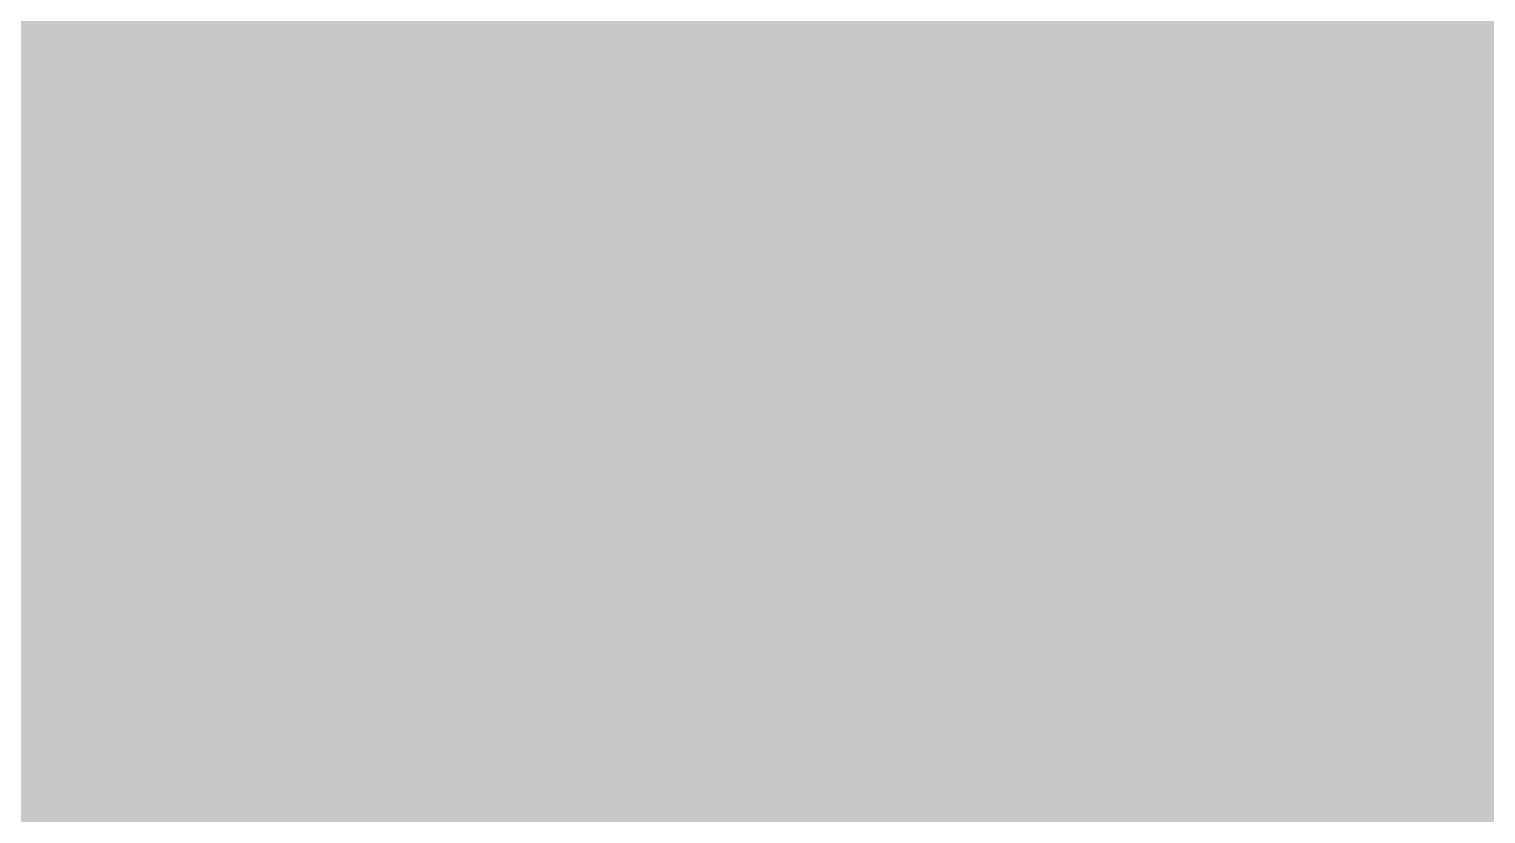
# Model space of a CAD drawing. Header units: millimetres. Extents: x 85 to 447, y 59 to 294.
# Drawn here: x 341.215 to 342.497, y 68.58 to 69.27 of the extents above; entities that cross this region are included whole.
import ezdxf

# ---------------------------------------------------------------- set-up
doc = ezdxf.new("R2010")
doc.units = ezdxf.units.MM
doc.layers.add('BG', color=7, linetype='Continuous')

msp = doc.modelspace()

# ---------------------------------------------------------------- hatches: boundary and pattern name
at = {"true_color": 0xfce102}
for points in [[(342.3429, 69.1344), (342.3412, 69.1368), (342.3392, 69.1389), (342.3367, 69.1407), (342.3339, 69.1423), (342.3307, 69.1437), (342.3273, 69.1448), (342.3236, 69.1458), (342.3197, 69.1465), (342.3156, 69.1471), (342.3114, 69.1475), (342.307, 69.1478), (342.3025, 69.1479), (342.2981, 69.148), (342.2936, 69.1479), (342.2891, 69.1477), (342.2847, 69.1475), (342.2803, 69.1472), (342.2761, 69.1469), (342.2721, 69.1466), (342.2682, 69.1462), (342.2646, 69.1459), (342.2613, 69.1456), (342.2582, 69.1453), (342.2555, 69.1451), (342.2535, 69.1447), (342.2512, 69.1442), (342.2485, 69.1437), (342.2456, 69.1432), (342.2425, 69.1426), (342.2392, 69.1419), (342.2357, 69.1412), (342.2321, 69.1404), (342.2284, 69.1396), (342.2247, 69.1386), (342.221, 69.1376), (342.2174, 69.1365), (342.2138, 69.1353), (342.2103, 69.1341), (342.207, 69.1327), (342.2038, 69.1312), (342.2009, 69.1296), (342.1983, 69.1279), (342.1959, 69.1261), (342.1939, 69.1242), (342.1923, 69.1221), (342.1911, 69.1199), (342.1903, 69.1176), (342.1901, 69.1151), (342.191, 69.1116), (342.192, 69.108), (342.1929, 69.1045), (342.1938, 69.1009), (342.1947, 69.0973), (342.1957, 69.0937), (342.1966, 69.0901), (342.1975, 69.0865), (342.1984, 69.0829), (342.1993, 69.0793), (342.2002, 69.0757), (342.2011, 69.0721), (342.202, 69.0684), (342.2029, 69.0648), (342.2038, 69.0612), (342.2047, 69.0575), (342.2056, 69.0539), (342.2065, 69.0503), (342.2074, 69.0466), (342.2083, 69.043), (342.2092, 69.0394), (342.2102, 69.0358), (342.2111, 69.0321), (342.212, 69.0285), (342.2178, 69.0289), (342.2237, 69.0292), (342.2295, 69.0296), (342.2354, 69.0299), (342.2412, 69.0303), (342.2471, 69.0307), (342.2529, 69.031), (342.2588, 69.0314), (342.2647, 69.0317), (342.2705, 69.0321), (342.2764, 69.0325), (342.2823, 69.0328), (342.2882, 69.0332), (342.2941, 69.0336), (342.3, 69.0339), (342.3059, 69.0343), (342.3119, 69.0347), (342.3178, 69.035), (342.3237, 69.0354), (342.3297, 69.0358), (342.3356, 69.0362), (342.3416, 69.0365), (342.3476, 69.0369), (342.3536, 69.0373), (342.3518, 69.0407), (342.3502, 69.0443), (342.3488, 69.048), (342.3476, 69.0518), (342.3465, 69.0557), (342.3456, 69.0597), (342.3448, 69.0638), (342.3441, 69.0679), (342.3436, 69.0721), (342.3432, 69.0764), (342.3428, 69.0806), (342.3426, 69.0849), (342.3424, 69.0893), (342.3423, 69.0936), (342.3423, 69.0979), (342.3423, 69.1022), (342.3424, 69.1064), (342.3425, 69.1107), (342.3425, 69.1148), (342.3426, 69.1189), (342.3427, 69.1229), (342.3428, 69.1269), (342.3429, 69.1307)], [(341.7413, 68.9848), (341.7452, 68.9853), (341.749, 68.9858), (341.7528, 68.9863), (341.7567, 68.9868), (341.7605, 68.9873), (341.7644, 68.9878), (341.7683, 68.9882), (341.7722, 68.9887), (341.776, 68.9892), (341.7799, 68.9897), (341.7838, 68.9902), (341.7877, 68.9907), (341.7916, 68.9912), (341.7955, 68.9917), (341.7994, 68.9921), (341.8033, 68.9926), (341.8072, 68.9931), (341.8111, 68.9936), (341.815, 68.994), (341.8189, 68.9945), (341.8228, 68.995), (341.8268, 68.9954), (341.8307, 68.9959), (341.8346, 68.9964), (341.8365, 68.9965), (341.8384, 68.9966), (341.8403, 68.9967), (341.8422, 68.9968), (341.8442, 68.9969), (341.8461, 68.997), (341.848, 68.9971), (341.85, 68.9971), (341.8519, 68.9972), (341.8539, 68.9973), (341.8558, 68.9973), (341.8578, 68.9974), (341.8598, 68.9975), (341.8617, 68.9976), (341.8637, 68.9976), (341.8657, 68.9977), (341.8677, 68.9978), (341.8697, 68.9978), (341.8717, 68.9979), (341.8737, 68.998), (341.8757, 68.9981), (341.8777, 68.9982), (341.8797, 68.9983), (341.8817, 68.9984), (341.8818, 69.0023), (341.8819, 69.0062), (341.882, 69.0102), (341.8821, 69.0141), (341.8823, 69.018), (341.8824, 69.0219), (341.8825, 69.0258), (341.8827, 69.0297), (341.8828, 69.0336), (341.883, 69.0374), (341.8832, 69.0413), (341.8833, 69.0452), (341.8835, 69.049), (341.8837, 69.0529), (341.8839, 69.0567), (341.8841, 69.0606), (341.8842, 69.0644), (341.8844, 69.0682), (341.8846, 69.0721), (341.8848, 69.0759), (341.885, 69.0797), (341.8852, 69.0835), (341.8854, 69.0873), (341.8856, 69.0911), (341.8833, 69.0946), (341.8803, 69.0976), (341.8767, 69.1003), (341.8726, 69.1025), (341.868, 69.1044), (341.863, 69.1059), (341.8576, 69.1071), (341.8519, 69.108), (341.8459, 69.1086), (341.8397, 69.1089), (341.8333, 69.109), (341.8269, 69.1089), (341.8203, 69.1086), (341.8138, 69.1082), (341.8072, 69.1076), (341.8008, 69.1069), (341.7945, 69.1061), (341.7885, 69.1052), (341.7826, 69.1043), (341.7771, 69.1034), (341.7719, 69.1025), (341.7672, 69.1016), (341.7628, 69.1007), (341.759, 69.0999), (341.758, 69.0996), (341.757, 69.0992), (341.756, 69.0988), (341.755, 69.0985), (341.7539, 69.0981), (341.7529, 69.0977), (341.7519, 69.0973), (341.7509, 69.0968), (341.7499, 69.0964), (341.7489, 69.096), (341.7479, 69.0956), (341.7469, 69.0951), (341.7459, 69.0947), (341.7449, 69.0942), (341.7439, 69.0938), (341.7429, 69.0933), (341.7419, 69.0928), (341.7409, 69.0924), (341.7399, 69.0919), (341.7389, 69.0914), (341.7379, 69.091), (341.7368, 69.0905), (341.7358, 69.09), (341.7348, 69.0895), (341.7341, 69.0879), (341.7336, 69.0859), (341.7332, 69.0837), (341.7331, 69.0811), (341.733, 69.0783), (341.7332, 69.0753), (341.7334, 69.0721), (341.7338, 69.0688), (341.7342, 69.0653), (341.7347, 69.0618), (341.7353, 69.0583), (341.736, 69.0547), (341.7367, 69.0512), (341.7374, 69.0477), (341.7381, 69.0443), (341.7388, 69.0411), (341.7396, 69.038), (341.7402, 69.0352), (341.7409, 69.0325), (341.7415, 69.0302), (341.742, 69.0281), (341.7424, 69.0264), (341.7428, 69.025), (341.743, 69.0241), (341.7428, 69.0224), (341.7427, 69.0208), (341.7425, 69.0191), (341.7424, 69.0175), (341.7423, 69.0158), (341.7422, 69.0141), (341.7421, 69.0125), (341.742, 69.0108), (341.7419, 69.0092), (341.7418, 69.0075), (341.7417, 69.0059), (341.7417, 69.0042), (341.7416, 69.0026), (341.7415, 69.001), (341.7415, 68.9993), (341.7415, 68.9977), (341.7414, 68.9961), (341.7414, 68.9944), (341.7414, 68.9928), (341.7414, 68.9912), (341.7413, 68.9896), (341.7413, 68.988), (341.7413, 68.9864)], [(341.3848, 68.93), (341.3924, 68.9314), (341.4, 68.9328), (341.4076, 68.9341), (341.4152, 68.9355), (341.4228, 68.9369), (341.4305, 68.9383), (341.4381, 68.9396), (341.4457, 68.941), (341.4534, 68.9424), (341.461, 68.9437), (341.4687, 68.9451), (341.4763, 68.9464), (341.484, 68.9477), (341.4916, 68.9491), (341.4993, 68.9504), (341.5069, 68.9517), (341.5146, 68.953), (341.5223, 68.9543), (341.5299, 68.9556), (341.5376, 68.9569), (341.5452, 68.9581), (341.5529, 68.9594), (341.5605, 68.9606), (341.5682, 68.9619), (341.5679, 68.9624), (341.5677, 68.9628), (341.5674, 68.9633), (341.5671, 68.9638), (341.5669, 68.9643), (341.5666, 68.9648), (341.5663, 68.9652), (341.566, 68.9657), (341.5658, 68.9662), (341.5655, 68.9666), (341.5652, 68.9671), (341.565, 68.9676), (341.5647, 68.968), (341.5644, 68.9685), (341.5642, 68.969), (341.5639, 68.9694), (341.5637, 68.9699), (341.5634, 68.9704), (341.5631, 68.9708), (341.5629, 68.9713), (341.5626, 68.9718), (341.5624, 68.9723), (341.5621, 68.9728), (341.5619, 68.9732), (341.5612, 68.9762), (341.5605, 68.9792), (341.5598, 68.9822), (341.5591, 68.9852), (341.5583, 68.9882), (341.5576, 68.9912), (341.5569, 68.9942), (341.5562, 68.9972), (341.5555, 69.0001), (341.5548, 69.0031), (341.5541, 69.0061), (341.5534, 69.0091), (341.5527, 69.0121), (341.552, 69.0151), (341.5513, 69.018), (341.5506, 69.021), (341.5498, 69.024), (341.5491, 69.0269), (341.5484, 69.0299), (341.5477, 69.0328), (341.547, 69.0357), (341.5464, 69.0386), (341.5457, 69.0415), (341.545, 69.0444), (341.5443, 69.0453), (341.5436, 69.046), (341.5429, 69.0468), (341.5423, 69.0476), (341.5417, 69.0483), (341.5411, 69.049), (341.5404, 69.0496), (341.5398, 69.0503), (341.5392, 69.0509), (341.5386, 69.0515), (341.538, 69.0521), (341.5373, 69.0526), (341.5366, 69.0531), (341.5359, 69.0536), (341.5352, 69.0541), (341.5344, 69.0545), (341.5336, 69.055), (341.5327, 69.0554), (341.5318, 69.0558), (341.5308, 69.0561), (341.5297, 69.0564), (341.5286, 69.0567), (341.5275, 69.057), (341.5262, 69.0573), (341.5206, 69.0566), (341.515, 69.0559), (341.5093, 69.0551), (341.5036, 69.0544), (341.4979, 69.0536), (341.4922, 69.0529), (341.4865, 69.0521), (341.4807, 69.0513), (341.4749, 69.0504), (341.4692, 69.0496), (341.4634, 69.0487), (341.4576, 69.0477), (341.4519, 69.0468), (341.4461, 69.0458), (341.4404, 69.0448), (341.4347, 69.0437), (341.429, 69.0426), (341.4233, 69.0414), (341.4177, 69.0402), (341.4121, 69.039), (341.4065, 69.0377), (341.401, 69.0364), (341.3956, 69.035), (341.3901, 69.0336), (341.3894, 69.0331), (341.3887, 69.0327), (341.3881, 69.0322), (341.3874, 69.0318), (341.3868, 69.0313), (341.3861, 69.0309), (341.3855, 69.0305), (341.3849, 69.03), (341.3843, 69.0296), (341.3838, 69.0291), (341.3832, 69.0287), (341.3827, 69.0282), (341.3822, 69.0277), (341.3816, 69.0272), (341.3811, 69.0267), (341.3806, 69.0262), (341.3802, 69.0257), (341.3797, 69.0251), (341.3792, 69.0245), (341.3788, 69.024), (341.3783, 69.0233), (341.3779, 69.0227), (341.3774, 69.022), (341.377, 69.0213), (341.3771, 69.0175), (341.3773, 69.0136), (341.3776, 69.0098), (341.378, 69.006), (341.3785, 69.0022), (341.3791, 68.9984), (341.3798, 68.9946), (341.3804, 68.9908), (341.3812, 68.987), (341.3819, 68.9832), (341.3826, 68.9794), (341.3833, 68.9756), (341.384, 68.9718), (341.3846, 68.9681), (341.3852, 68.9643), (341.3857, 68.9605), (341.386, 68.9567), (341.3863, 68.9529), (341.3865, 68.9491), (341.3865, 68.9453), (341.3863, 68.9415), (341.386, 68.9377), (341.3855, 68.9338)], [(342.2888, 68.9271), (342.2969, 68.9275), (342.305, 68.9279), (342.3131, 68.9284), (342.3211, 68.9288), (342.3292, 68.9293), (342.3373, 68.9297), (342.3453, 68.9302), (342.3534, 68.9306), (342.3615, 68.9311), (342.3695, 68.9315), (342.3776, 68.932), (342.3857, 68.9324), (342.3938, 68.9328), (342.4019, 68.9333), (342.4099, 68.9337), (342.418, 68.9341), (342.4261, 68.9345), (342.4343, 68.9349), (342.4424, 68.9353), (342.4505, 68.9357), (342.4586, 68.9361), (342.4668, 68.9365), (342.4749, 68.9368), (342.4831, 68.9372), (342.689, 68.9372), (342.6955, 68.9369), (342.7021, 68.9366), (342.7087, 68.9364), (342.7152, 68.9361), (342.7218, 68.9358), (342.7284, 68.9355), (342.735, 68.9353), (342.7416, 68.935), (342.7482, 68.9347), (342.7548, 68.9345), (342.7614, 68.9342), (342.768, 68.9339), (342.7746, 68.9337), (342.7812, 68.9334), (342.7878, 68.9331), (342.7944, 68.9328), (342.8011, 68.9326), (342.8077, 68.9323), (342.8143, 68.932), (342.821, 68.9317), (342.8276, 68.9314), (342.8343, 68.9311), (342.8409, 68.9308), (342.8476, 68.9305), (342.8513, 68.9303), (342.8551, 68.93), (342.8588, 68.9298), (342.8625, 68.9295), (342.8662, 68.9293), (342.87, 68.929), (342.8737, 68.9287), (342.8774, 68.9285), (342.8811, 68.9282), (342.8849, 68.9279), (342.8886, 68.9276), (342.8924, 68.9273), (342.8961, 68.9271), (342.8998, 68.9268), (342.9036, 68.9265), (342.9074, 68.9262), (342.9111, 68.9259), (342.9149, 68.9256), (342.9187, 68.9253), (342.9224, 68.925), (342.9262, 68.9246), (342.93, 68.9243), (342.9338, 68.924), (342.9377, 68.9237), (342.94, 68.9263), (342.9423, 68.9289), (342.9446, 68.9315), (342.9469, 68.9342), (342.9493, 68.9368), (342.9516, 68.9394), (342.954, 68.9421), (342.9564, 68.9447), (342.9587, 68.9473), (342.9611, 68.9499), (342.9636, 68.9525), (342.966, 68.9551), (342.9684, 68.9577), (342.9709, 68.9603), (342.9734, 68.9628), (342.9759, 68.9653), (342.9784, 68.9679), (342.981, 68.9703), (342.9836, 68.9728), (342.9862, 68.9753), (342.9888, 68.9777), (342.9915, 68.9801), (342.9942, 68.9824), (342.9969, 68.9847), (342.9978, 68.9858), (342.9986, 68.9869), (342.9994, 68.988), (343.0003, 68.9891), (343.0011, 68.9902), (343.002, 68.9912), (343.0029, 68.9923), (343.0037, 68.9933), (343.0046, 68.9943), (343.0055, 68.9954), (343.0063, 68.9964), (343.0072, 68.9974), (343.0081, 68.9984), (343.009, 68.9995), (343.0099, 69.0005), (343.0107, 69.0015), (343.0116, 69.0025), (343.0125, 69.0035), (343.0134, 69.0045), (343.0143, 69.0056), (343.0152, 69.0066), (343.016, 69.0076), (343.0169, 69.0086), (343.0178, 69.0096), (343.0122, 69.01), (343.0065, 69.0103), (343.0009, 69.0107), (342.9952, 69.011), (342.9896, 69.0114), (342.9839, 69.0117), (342.9783, 69.0121), (342.9727, 69.0124), (342.967, 69.0127), (342.9614, 69.0131), (342.9558, 69.0134), (342.9501, 69.0137), (342.9445, 69.014), (342.9389, 69.0144), (342.9333, 69.0147), (342.9277, 69.015), (342.9221, 69.0153), (342.9165, 69.0156), (342.9109, 69.016), (342.9053, 69.0163), (342.8997, 69.0166), (342.8941, 69.0169), (342.8885, 69.0172), (342.8829, 69.0175), (342.8558, 69.018), (342.8286, 69.0184), (342.8013, 69.0188), (342.7741, 69.0191), (342.7468, 69.0194), (342.7195, 69.0196), (342.6922, 69.0198), (342.6649, 69.0198), (342.6375, 69.0198), (342.6102, 69.0197), (342.5829, 69.0194), (342.5555, 69.0191), (342.5282, 69.0186), (342.5009, 69.0181), (342.4735, 69.0173), (342.4462, 69.0165), (342.419, 69.0155), (342.3917, 69.0143), (342.3645, 69.013), (342.3373, 69.0115), (342.3101, 69.0098), (342.283, 69.0079), (342.2559, 69.0059), (342.2288, 69.0036), (342.2305, 69.0006), (342.2323, 68.9976), (342.2342, 68.9947), (342.2362, 68.9918), (342.2383, 68.989), (342.2405, 68.9862), (342.2427, 68.9833), (342.245, 68.9805), (342.2473, 68.9778), (342.2496, 68.975), (342.252, 68.9722), (342.2543, 68.9694), (342.2566, 68.9666), (342.2589, 68.9638), (342.2611, 68.9609), (342.2633, 68.9581), (342.2654, 68.9552), (342.2675, 68.9522), (342.2694, 68.9493), (342.2713, 68.9463), (342.273, 68.9432), (342.2746, 68.94), (342.2761, 68.9368), (342.2774, 68.9336), (342.2779, 68.9335), (342.2783, 68.9334), (342.2788, 68.9333), (342.2794, 68.9332), (342.28, 68.9331), (342.2806, 68.9329), (342.2812, 68.9328), (342.2818, 68.9326), (342.2824, 68.9324), (342.2831, 68.9322), (342.2837, 68.932), (342.2843, 68.9318), (342.2849, 68.9315), (342.2855, 68.9313), (342.2861, 68.931), (342.2866, 68.9306), (342.2871, 68.9303), (342.2875, 68.9299), (342.2879, 68.9295), (342.2882, 68.9291), (342.2885, 68.9286), (342.2887, 68.9281), (342.2888, 68.9276)], [(341.8365, 68.8906), (341.8371, 68.894), (341.8378, 68.8975), (341.8387, 68.901), (341.8398, 68.9045), (341.8409, 68.908), (341.8422, 68.9115), (341.8435, 68.9151), (341.845, 68.9186), (341.8465, 68.9221), (341.8482, 68.9256), (341.8498, 68.9292), (341.8515, 68.9327), (341.8533, 68.9362), (341.8551, 68.9397), (341.8568, 68.9431), (341.8586, 68.9466), (341.8604, 68.95), (341.8622, 68.9534), (341.8639, 68.9568), (341.8656, 68.9602), (341.8673, 68.9635), (341.8688, 68.9668), (341.8703, 68.97), (341.8718, 68.9732), (341.87, 68.9732), (341.8683, 68.9731), (341.8666, 68.973), (341.8649, 68.9728), (341.8632, 68.9727), (341.8615, 68.9726), (341.8598, 68.9725), (341.8581, 68.9724), (341.8564, 68.9723), (341.8547, 68.9722), (341.8529, 68.972), (341.8512, 68.9719), (341.8495, 68.9718), (341.8478, 68.9717), (341.8461, 68.9716), (341.8444, 68.9715), (341.8427, 68.9713), (341.841, 68.9712), (341.8393, 68.9711), (341.8376, 68.971), (341.8359, 68.9709), (341.8342, 68.9708), (341.8324, 68.9707), (341.8307, 68.9706), (341.8035, 68.9675), (341.7764, 68.9644), (341.7492, 68.961), (341.722, 68.9576), (341.6949, 68.954), (341.6677, 68.9502), (341.6406, 68.9464), (341.6135, 68.9424), (341.5864, 68.9383), (341.5594, 68.934), (341.5323, 68.9297), (341.5053, 68.9252), (341.4783, 68.9207), (341.4513, 68.916), (341.4243, 68.9112), (341.3973, 68.9063), (341.3704, 68.9013), (341.3435, 68.8962), (341.3166, 68.8911), (341.2897, 68.8858), (341.2629, 68.8804), (341.2361, 68.8749), (341.2093, 68.8694), (341.1825, 68.8638), (341.179, 68.8629), (341.1754, 68.8621), (341.1719, 68.8612), (341.1684, 68.8604), (341.1648, 68.8596), (341.1613, 68.8587), (341.1578, 68.8579), (341.1542, 68.857), (341.1507, 68.8562), (341.1472, 68.8554), (341.1436, 68.8545), (341.1401, 68.8537), (341.1366, 68.8528), (341.1331, 68.852), (341.1296, 68.8511), (341.1261, 68.8502), (341.1226, 68.8494), (341.1191, 68.8485), (341.1156, 68.8476), (341.1122, 68.8467), (341.1087, 68.8458), (341.1052, 68.8449), (341.1018, 68.844), (341.0984, 68.8431), (341.0983, 68.843), (341.0982, 68.8429), (341.098, 68.8428), (341.0979, 68.8428), (341.0978, 68.8427), (341.0977, 68.8426), (341.0976, 68.8425), (341.0975, 68.8424), (341.0974, 68.8423), (341.0973, 68.8422), (341.0972, 68.8421), (341.0971, 68.842), (341.097, 68.8419), (341.0969, 68.8418), (341.0968, 68.8417), (341.0968, 68.8416), (341.0967, 68.8415), (341.0966, 68.8414), (341.0965, 68.8412), (341.0965, 68.8411), (341.0964, 68.8409), (341.0963, 68.8407), (341.0963, 68.8405), (341.0963, 68.8404), (341.0989, 68.8383), (341.1016, 68.8363), (341.1043, 68.8343), (341.1071, 68.8322), (341.1099, 68.8302), (341.1128, 68.8281), (341.1157, 68.8261), (341.1186, 68.824), (341.1215, 68.822), (341.1245, 68.8199), (341.1275, 68.8179), (341.1305, 68.8158), (341.1335, 68.8138), (341.1365, 68.8118), (341.1396, 68.8098), (341.1426, 68.8078), (341.1456, 68.8059), (341.1487, 68.8039), (341.1517, 68.802), (341.1547, 68.8001), (341.1577, 68.7983), (341.1606, 68.7965), (341.1636, 68.7947), (341.1665, 68.7929), (341.1675, 68.7921), (341.1684, 68.7913), (341.1694, 68.7905), (341.1704, 68.7896), (341.1714, 68.7888), (341.1724, 68.788), (341.1734, 68.7871), (341.1744, 68.7862), (341.1754, 68.7854), (341.1764, 68.7845), (341.1774, 68.7836), (341.1784, 68.7827), (341.1794, 68.7818), (341.1804, 68.7809), (341.1814, 68.78), (341.1824, 68.7791), (341.1834, 68.7782), (341.1844, 68.7772), (341.1855, 68.7763), (341.1865, 68.7754), (341.1875, 68.7745), (341.1885, 68.7735), (341.1894, 68.7726), (341.1904, 68.7717), (341.1913, 68.772), (341.1921, 68.7723), (341.1929, 68.7725), (341.1938, 68.7728), (341.1946, 68.7731), (341.1954, 68.7733), (341.1963, 68.7736), (341.1971, 68.7739), (341.1979, 68.7742), (341.1987, 68.7744), (341.1996, 68.7747), (341.2004, 68.775), (341.2012, 68.7752), (341.202, 68.7755), (341.2028, 68.7758), (341.2036, 68.776), (341.2044, 68.7763), (341.2052, 68.7765), (341.206, 68.7768), (341.2068, 68.777), (341.2076, 68.7773), (341.2084, 68.7775), (341.2092, 68.7778), (341.21, 68.778), (341.2352, 68.784), (341.2605, 68.79), (341.2858, 68.7959), (341.3111, 68.8016), (341.3365, 68.8073), (341.3619, 68.8129), (341.3873, 68.8184), (341.4128, 68.8238), (341.4383, 68.829), (341.4639, 68.8341), (341.4894, 68.8391), (341.5151, 68.844), (341.5407, 68.8486), (341.5664, 68.8532), (341.5921, 68.8575), (341.6179, 68.8617), (341.6437, 68.8657), (341.6695, 68.8695), (341.6954, 68.8731), (341.7213, 68.8765), (341.7472, 68.8797), (341.7732, 68.8827), (341.7992, 68.8854), (341.8252, 68.8879), (341.8256, 68.8881), (341.826, 68.8883), (341.8264, 68.8884), (341.8269, 68.8886), (341.8273, 68.8887), (341.8277, 68.8889), (341.8282, 68.889), (341.8287, 68.8891), (341.8291, 68.8892), (341.8296, 68.8893), (341.8301, 68.8894), (341.8306, 68.8895), (341.831, 68.8896), (341.8315, 68.8897), (341.832, 68.8898), (341.8325, 68.8899), (341.833, 68.89), (341.8335, 68.8901), (341.834, 68.8902), (341.8345, 68.8902), (341.835, 68.8903), (341.8355, 68.8904), (341.836, 68.8905)], [(342.4745, 68.9117), (342.4693, 68.9115), (342.4642, 68.9114), (342.459, 68.9112), (342.4538, 68.911), (342.4487, 68.9108), (342.4435, 68.9106), (342.4384, 68.9105), (342.4332, 68.9103), (342.4281, 68.9101), (342.423, 68.9099), (342.4178, 68.9097), (342.4127, 68.9095), (342.4076, 68.9093), (342.4025, 68.9091), (342.3973, 68.9089), (342.3922, 68.9087), (342.3871, 68.9084), (342.382, 68.9082), (342.3769, 68.908), (342.3718, 68.9077), (342.3667, 68.9074), (342.3615, 68.9071), (342.3564, 68.9068), (342.3513, 68.9065), (342.3488, 68.9063), (342.3464, 68.906), (342.3439, 68.9057), (342.3414, 68.9054), (342.3389, 68.9052), (342.3364, 68.9049), (342.3339, 68.9046), (342.3314, 68.9043), (342.3289, 68.9041), (342.3264, 68.9038), (342.3239, 68.9035), (342.3213, 68.9033), (342.3188, 68.903), (342.3163, 68.9027), (342.3138, 68.9024), (342.3113, 68.9022), (342.3087, 68.9019), (342.3062, 68.9017), (342.3037, 68.9014), (342.3012, 68.9011), (342.2987, 68.9009), (342.2962, 68.9006), (342.2937, 68.9004), (342.2912, 68.9001), (342.2914, 68.8986), (342.2916, 68.8972), (342.2918, 68.8957), (342.292, 68.8943), (342.2922, 68.8928), (342.2924, 68.8913), (342.2926, 68.8899), (342.2929, 68.8884), (342.2931, 68.887), (342.2933, 68.8855), (342.2935, 68.884), (342.2937, 68.8826), (342.2939, 68.8811), (342.2941, 68.8797), (342.2943, 68.8782), (342.2945, 68.8767), (342.2946, 68.8753), (342.2948, 68.8738), (342.295, 68.8724), (342.2952, 68.8709), (342.2953, 68.8694), (342.2955, 68.868), (342.2956, 68.8665), (342.2958, 68.865), (342.2956, 68.8629), (342.2955, 68.8608), (342.2954, 68.8587), (342.2952, 68.8566), (342.2951, 68.8545), (342.295, 68.8524), (342.2948, 68.8503), (342.2947, 68.8483), (342.2945, 68.8462), (342.2944, 68.8441), (342.2943, 68.842), (342.2942, 68.8399), (342.294, 68.8378), (342.2939, 68.8357), (342.2938, 68.8336), (342.2937, 68.8316), (342.2935, 68.8295), (342.2934, 68.8274), (342.2933, 68.8253), (342.2932, 68.8232), (342.2931, 68.8211), (342.293, 68.8191), (342.2929, 68.817), (342.2928, 68.8149), (342.3004, 68.8156), (342.3081, 68.8162), (342.3157, 68.8168), (342.3234, 68.8174), (342.3311, 68.8179), (342.3388, 68.8185), (342.3465, 68.8189), (342.3542, 68.8194), (342.3619, 68.8198), (342.3696, 68.8202), (342.3774, 68.8205), (342.3851, 68.8209), (342.3928, 68.8212), (342.4005, 68.8215), (342.4083, 68.8218), (342.416, 68.8221), (342.4237, 68.8224), (342.4314, 68.8227), (342.4392, 68.823), (342.4469, 68.8232), (342.4546, 68.8235), (342.4623, 68.8238), (342.47, 68.824), (342.4777, 68.8243), (342.4775, 68.828), (342.4773, 68.8316), (342.4771, 68.8352), (342.477, 68.8389), (342.4768, 68.8425), (342.4766, 68.8462), (342.4765, 68.8498), (342.4763, 68.8535), (342.4762, 68.8571), (342.4761, 68.8608), (342.4759, 68.8644), (342.4758, 68.868), (342.4757, 68.8717), (342.4756, 68.8753), (342.4755, 68.879), (342.4754, 68.8826), (342.4752, 68.8862), (342.4751, 68.8899), (342.475, 68.8935), (342.4749, 68.8972), (342.4748, 68.9008), (342.4747, 68.9044), (342.4746, 68.9081)], [(341.8487, 68.7769), (341.8476, 68.7804), (341.8466, 68.7839), (341.8456, 68.7874), (341.8447, 68.7908), (341.8437, 68.7943), (341.8428, 68.7977), (341.8419, 68.8011), (341.8411, 68.8044), (341.8402, 68.8078), (341.8394, 68.8112), (341.8387, 68.8145), (341.838, 68.8179), (341.8373, 68.8213), (341.8367, 68.8247), (341.8361, 68.8281), (341.8356, 68.8315), (341.8351, 68.8349), (341.8347, 68.8384), (341.8343, 68.8419), (341.834, 68.8454), (341.8338, 68.849), (341.8336, 68.8526), (341.8335, 68.8563), (341.8335, 68.86), (341.7962, 68.86), (341.7933, 68.8597), (341.7904, 68.8594), (341.7874, 68.8591), (341.7845, 68.8588), (341.7816, 68.8585), (341.7786, 68.8582), (341.7757, 68.8579), (341.7728, 68.8576), (341.7699, 68.8573), (341.767, 68.857), (341.7641, 68.8567), (341.7612, 68.8564), (341.7583, 68.856), (341.7554, 68.8557), (341.7525, 68.8553), (341.7496, 68.855), (341.7468, 68.8546), (341.7439, 68.8543), (341.7411, 68.8539), (341.7382, 68.8535), (341.7354, 68.8532), (341.7326, 68.8528), (341.7298, 68.8524), (341.727, 68.852), (341.7237, 68.8515), (341.7205, 68.8511), (341.7173, 68.8506), (341.714, 68.8502), (341.7108, 68.8497), (341.7076, 68.8493), (341.7044, 68.8488), (341.7012, 68.8483), (341.698, 68.8479), (341.6949, 68.8474), (341.6917, 68.8469), (341.6885, 68.8465), (341.6853, 68.846), (341.6821, 68.8455), (341.679, 68.845), (341.6758, 68.8445), (341.6726, 68.844), (341.6695, 68.8435), (341.6663, 68.843), (341.6631, 68.8425), (341.66, 68.842), (341.6568, 68.8414), (341.6537, 68.8409), (341.6505, 68.8404), (341.6512, 68.8368), (341.6519, 68.8332), (341.6526, 68.8297), (341.6532, 68.8261), (341.6539, 68.8225), (341.6546, 68.8189), (341.6553, 68.8153), (341.656, 68.8117), (341.6567, 68.8081), (341.6573, 68.8045), (341.658, 68.8009), (341.6587, 68.7973), (341.6594, 68.7937), (341.6601, 68.79), (341.6608, 68.7864), (341.6615, 68.7828), (341.6621, 68.7791), (341.6628, 68.7755), (341.6635, 68.7718), (341.6642, 68.7681), (341.6649, 68.7645), (341.6656, 68.7608), (341.6663, 68.7571), (341.6669, 68.7534), (341.6676, 68.7536), (341.6683, 68.7538), (341.669, 68.754), (341.6697, 68.7542), (341.6704, 68.7544), (341.6711, 68.7546), (341.6718, 68.7548), (341.6725, 68.755), (341.6732, 68.7552), (341.6739, 68.7554), (341.6746, 68.7556), (341.6753, 68.7558), (341.676, 68.756), (341.6768, 68.7562), (341.6775, 68.7564), (341.6782, 68.7565), (341.6789, 68.7567), (341.6796, 68.7569), (341.6803, 68.7571), (341.681, 68.7573), (341.6817, 68.7575), (341.6824, 68.7576), (341.6831, 68.7578), (341.6838, 68.758), (341.6906, 68.7588), (341.6973, 68.7597), (341.7042, 68.7606), (341.711, 68.7615), (341.7178, 68.7625), (341.7247, 68.7634), (341.7315, 68.7644), (341.7384, 68.7654), (341.7453, 68.7663), (341.7522, 68.7673), (341.7591, 68.7682), (341.766, 68.7692), (341.7729, 68.7701), (341.7798, 68.7709), (341.7867, 68.7718), (341.7936, 68.7726), (341.8005, 68.7733), (341.8074, 68.774), (341.8143, 68.7747), (341.8212, 68.7753), (341.8281, 68.7758), (341.8349, 68.7762), (341.8418, 68.7766)], [(341.4035, 68.7958), (341.4045, 68.7922), (341.4055, 68.7887), (341.4066, 68.7852), (341.4076, 68.7816), (341.4086, 68.7781), (341.4096, 68.7745), (341.4106, 68.771), (341.4117, 68.7675), (341.4127, 68.7639), (341.4137, 68.7604), (341.4147, 68.7569), (341.4157, 68.7533), (341.4167, 68.7498), (341.4177, 68.7462), (341.4187, 68.7427), (341.4197, 68.7391), (341.4207, 68.7356), (341.4217, 68.732), (341.4227, 68.7285), (341.4238, 68.7249), (341.4248, 68.7214), (341.4258, 68.7178), (341.4268, 68.7142), (341.4278, 68.7107), (341.4366, 68.7123), (341.4454, 68.7139), (341.4541, 68.7155), (341.4629, 68.7172), (341.4717, 68.7188), (341.4804, 68.7204), (341.4892, 68.7221), (341.498, 68.7237), (341.5067, 68.7253), (341.5155, 68.727), (341.5243, 68.7286), (341.5331, 68.7302), (341.5418, 68.7318), (341.5506, 68.7335), (341.5594, 68.7351), (341.5682, 68.7367), (341.5769, 68.7383), (341.5857, 68.74), (341.5945, 68.7416), (341.6033, 68.7432), (341.612, 68.7448), (341.6208, 68.7464), (341.6296, 68.748), (341.6384, 68.7496), (341.6377, 68.7533), (341.637, 68.7569), (341.6363, 68.7606), (341.6356, 68.7643), (341.6349, 68.7679), (341.6342, 68.7716), (341.6335, 68.7752), (341.6328, 68.7788), (341.6322, 68.7825), (341.6315, 68.7861), (341.6308, 68.7897), (341.6301, 68.7933), (341.6294, 68.7969), (341.6288, 68.8004), (341.6281, 68.804), (341.6274, 68.8076), (341.6268, 68.8111), (341.6261, 68.8147), (341.6254, 68.8183), (341.6248, 68.8218), (341.6241, 68.8254), (341.6235, 68.8289), (341.6228, 68.8324), (341.6222, 68.836), (341.613, 68.8343), (341.6039, 68.8327), (341.5947, 68.8311), (341.5856, 68.8294), (341.5764, 68.8278), (341.5673, 68.8261), (341.5582, 68.8245), (341.549, 68.8228), (341.5399, 68.8211), (341.5308, 68.8195), (341.5216, 68.8178), (341.5125, 68.8161), (341.5034, 68.8144), (341.4943, 68.8128), (341.4852, 68.8111), (341.4761, 68.8094), (341.467, 68.8077), (341.4579, 68.806), (341.4488, 68.8043), (341.4397, 68.8026), (341.4307, 68.8009), (341.4216, 68.7992), (341.4125, 68.7975)], [(342.2782, 68.6974), (342.2831, 68.6979), (342.2881, 68.6983), (342.293, 68.6988), (342.2979, 68.6992), (342.3028, 68.6997), (342.3078, 68.7001), (342.3127, 68.7005), (342.3176, 68.7009), (342.3226, 68.7013), (342.3275, 68.7017), (342.3324, 68.7021), (342.3374, 68.7025), (342.3423, 68.7029), (342.3473, 68.7033), (342.3522, 68.7037), (342.3571, 68.7041), (342.3621, 68.7044), (342.367, 68.7048), (342.3719, 68.7052), (342.3768, 68.7055), (342.3817, 68.7059), (342.3867, 68.7063), (342.3916, 68.7066), (342.3964, 68.707), (342.3964, 68.7108), (342.3964, 68.7145), (342.3963, 68.7182), (342.3963, 68.722), (342.3962, 68.7257), (342.3961, 68.7294), (342.3961, 68.7332), (342.396, 68.7369), (342.3959, 68.7406), (342.3958, 68.7443), (342.3957, 68.748), (342.3957, 68.7517), (342.3956, 68.7554), (342.3955, 68.7591), (342.3954, 68.7628), (342.3953, 68.7665), (342.3951, 68.7702), (342.395, 68.7739), (342.3949, 68.7775), (342.3948, 68.7812), (342.3947, 68.7849), (342.3945, 68.7885), (342.3944, 68.7922), (342.3943, 68.7958), (342.3899, 68.7955), (342.3855, 68.7953), (342.3811, 68.795), (342.3767, 68.7947), (342.3723, 68.7945), (342.3679, 68.7942), (342.3635, 68.7939), (342.3591, 68.7936), (342.3547, 68.7934), (342.3503, 68.7931), (342.3459, 68.7928), (342.3416, 68.7925), (342.3372, 68.7923), (342.3328, 68.792), (342.3284, 68.7917), (342.3241, 68.7914), (342.3197, 68.7912), (342.3153, 68.7909), (342.311, 68.7906), (342.3066, 68.7904), (342.3023, 68.7901), (342.2979, 68.7898), (342.2936, 68.7895), (342.2892, 68.7893), (342.2888, 68.7855), (342.2883, 68.7817), (342.2878, 68.7778), (342.2874, 68.774), (342.2869, 68.7702), (342.2864, 68.7664), (342.2859, 68.7626), (342.2855, 68.7588), (342.285, 68.7549), (342.2845, 68.7511), (342.284, 68.7473), (342.2836, 68.7435), (342.2831, 68.7396), (342.2826, 68.7358), (342.2822, 68.732), (342.2817, 68.7281), (342.2812, 68.7243), (342.2808, 68.7205), (342.2803, 68.7166), (342.2799, 68.7128), (342.2795, 68.709), (342.279, 68.7051), (342.2786, 68.7013)], [(342.5964, 68.7089), (342.5965, 68.7127), (342.5966, 68.7166), (342.5967, 68.7204), (342.5969, 68.7242), (342.597, 68.728), (342.5971, 68.7318), (342.5972, 68.7356), (342.5973, 68.7394), (342.5974, 68.7432), (342.5976, 68.7469), (342.5977, 68.7507), (342.5978, 68.7544), (342.5979, 68.7582), (342.598, 68.762), (342.5981, 68.7657), (342.5982, 68.7695), (342.5983, 68.7733), (342.5984, 68.777), (342.5985, 68.7808), (342.5986, 68.7846), (342.5987, 68.7884), (342.5988, 68.7922), (342.5988, 68.796), (342.5989, 68.7998), (342.5915, 68.7998), (342.5842, 68.7998), (342.5768, 68.7998), (342.5694, 68.7998), (342.562, 68.7998), (342.5546, 68.7998), (342.5472, 68.7998), (342.5397, 68.7998), (342.5323, 68.7998), (342.5249, 68.7997), (342.5175, 68.7997), (342.51, 68.7996), (342.5026, 68.7996), (342.4952, 68.7995), (342.4877, 68.7994), (342.4803, 68.7992), (342.4729, 68.7991), (342.4654, 68.7989), (342.458, 68.7987), (342.4506, 68.7985), (342.4432, 68.7982), (342.4357, 68.7979), (342.4283, 68.7976), (342.4209, 68.7972), (342.4211, 68.7935), (342.4212, 68.7898), (342.4214, 68.7861), (342.4216, 68.7823), (342.4217, 68.7786), (342.4219, 68.7749), (342.422, 68.7711), (342.4222, 68.7674), (342.4224, 68.7636), (342.4226, 68.7599), (342.4227, 68.7561), (342.4229, 68.7524), (342.4231, 68.7486), (342.4233, 68.7449), (342.4235, 68.7411), (342.4237, 68.7374), (342.4239, 68.7336), (342.4241, 68.7298), (342.4243, 68.726), (342.4245, 68.7223), (342.4247, 68.7185), (342.4249, 68.7147), (342.4252, 68.7109), (342.4254, 68.7071), (342.4324, 68.7072), (342.4395, 68.7073), (342.4466, 68.7073), (342.4536, 68.7074), (342.4607, 68.7075), (342.4678, 68.7076), (342.4749, 68.7077), (342.482, 68.7078), (342.4892, 68.7079), (342.4963, 68.7079), (342.5034, 68.708), (342.5106, 68.7081), (342.5177, 68.7082), (342.5249, 68.7082), (342.532, 68.7083), (342.5392, 68.7084), (342.5463, 68.7085), (342.5535, 68.7085), (342.5606, 68.7086), (342.5678, 68.7086), (342.575, 68.7087), (342.5821, 68.7088), (342.5893, 68.7088)], [(341.2398, 68.6668), (341.2464, 68.6685), (341.253, 68.6702), (341.2596, 68.6719), (341.2662, 68.6736), (341.2729, 68.6753), (341.2796, 68.6769), (341.2863, 68.6785), (341.293, 68.6801), (341.2998, 68.6817), (341.3065, 68.6833), (341.3133, 68.6849), (341.32, 68.6864), (341.3268, 68.688), (341.3336, 68.6895), (341.3404, 68.6911), (341.3471, 68.6926), (341.3539, 68.6941), (341.3607, 68.6956), (341.3675, 68.6971), (341.3742, 68.6986), (341.381, 68.7001), (341.3877, 68.7015), (341.3945, 68.703), (341.4012, 68.7045), (341.4001, 68.7081), (341.399, 68.7117), (341.398, 68.7152), (341.3969, 68.7188), (341.3958, 68.7224), (341.3947, 68.726), (341.3936, 68.7296), (341.3926, 68.7331), (341.3915, 68.7367), (341.3904, 68.7403), (341.3893, 68.7438), (341.3882, 68.7474), (341.3872, 68.7509), (341.3861, 68.7544), (341.385, 68.758), (341.384, 68.7615), (341.3829, 68.765), (341.3818, 68.7685), (341.3808, 68.772), (341.3798, 68.7755), (341.3787, 68.779), (341.3777, 68.7825), (341.3767, 68.7859), (341.3757, 68.7894), (341.369, 68.7882), (341.3622, 68.7869), (341.3555, 68.7857), (341.3488, 68.7843), (341.342, 68.783), (341.3352, 68.7816), (341.3285, 68.7801), (341.3217, 68.7787), (341.315, 68.7772), (341.3082, 68.7756), (341.3015, 68.7741), (341.2947, 68.7725), (341.288, 68.7709), (341.2812, 68.7692), (341.2745, 68.7676), (341.2678, 68.7659), (341.2611, 68.7642), (341.2544, 68.7625), (341.2478, 68.7608), (341.2411, 68.7591), (341.2345, 68.7573), (341.2279, 68.7556), (341.2213, 68.7538), (341.2147, 68.7521), (341.2151, 68.751), (341.2156, 68.7499), (341.2162, 68.7487), (341.2168, 68.7476), (341.2175, 68.7465), (341.2182, 68.7453), (341.2189, 68.7442), (341.2197, 68.743), (341.2205, 68.7418), (341.2213, 68.7406), (341.2222, 68.7395), (341.223, 68.7383), (341.2239, 68.7371), (341.2248, 68.7359), (341.2256, 68.7347), (341.2265, 68.7335), (341.2273, 68.7324), (341.2281, 68.7312), (341.2288, 68.73), (341.2296, 68.7289), (341.2303, 68.7277), (341.2309, 68.7266), (341.2315, 68.7254), (341.232, 68.7243), (341.2323, 68.7219), (341.2326, 68.7195), (341.2329, 68.7172), (341.2331, 68.7148), (341.2334, 68.7124), (341.2337, 68.71), (341.234, 68.7077), (341.2343, 68.7053), (341.2346, 68.7029), (341.2349, 68.7006), (341.2352, 68.6982), (341.2355, 68.6958), (341.2358, 68.6934), (341.2362, 68.691), (341.2365, 68.6886), (341.2368, 68.6862), (341.2372, 68.6838), (341.2375, 68.6814), (341.2379, 68.679), (341.2383, 68.6766), (341.2386, 68.6742), (341.239, 68.6717), (341.2394, 68.6693)], [(341.7551, 68.7418), (341.7557, 68.7381), (341.7563, 68.7343), (341.7569, 68.7306), (341.7575, 68.7269), (341.7581, 68.7231), (341.7587, 68.7194), (341.7593, 68.7157), (341.7599, 68.7119), (341.7605, 68.7082), (341.7611, 68.7044), (341.7617, 68.7007), (341.7623, 68.6969), (341.763, 68.6932), (341.7636, 68.6894), (341.7642, 68.6857), (341.7648, 68.6819), (341.7654, 68.6781), (341.766, 68.6743), (341.7666, 68.6705), (341.7672, 68.6668), (341.7678, 68.663), (341.7684, 68.6591), (341.769, 68.6553), (341.7696, 68.6515), (341.7744, 68.6522), (341.7793, 68.6528), (341.7841, 68.6535), (341.789, 68.6541), (341.7938, 68.6547), (341.7987, 68.6554), (341.8036, 68.656), (341.8085, 68.6567), (341.8134, 68.6573), (341.8183, 68.6579), (341.8232, 68.6586), (341.8281, 68.6592), (341.833, 68.6598), (341.8379, 68.6604), (341.8429, 68.6611), (341.8478, 68.6617), (341.8528, 68.6623), (341.8577, 68.6629), (341.8627, 68.6635), (341.8676, 68.664), (341.8726, 68.6646), (341.8776, 68.6652), (341.8826, 68.6657), (341.8876, 68.6663), (341.8863, 68.6699), (341.885, 68.6735), (341.8837, 68.6771), (341.8825, 68.6808), (341.8812, 68.6844), (341.88, 68.688), (341.8788, 68.6916), (341.8775, 68.6953), (341.8763, 68.6989), (341.8751, 68.7025), (341.8739, 68.7061), (341.8727, 68.7097), (341.8715, 68.7133), (341.8703, 68.7169), (341.8692, 68.7205), (341.868, 68.7241), (341.8668, 68.7277), (341.8657, 68.7313), (341.8645, 68.7349), (341.8634, 68.7385), (341.8622, 68.7421), (341.8611, 68.7456), (341.8599, 68.7492), (341.8588, 68.7528), (341.8545, 68.7523), (341.8502, 68.7519), (341.8459, 68.7514), (341.8416, 68.751), (341.8372, 68.7505), (341.8329, 68.7501), (341.8286, 68.7496), (341.8243, 68.7491), (341.82, 68.7487), (341.8156, 68.7482), (341.8113, 68.7478), (341.807, 68.7473), (341.8027, 68.7469), (341.7983, 68.7464), (341.794, 68.7459), (341.7897, 68.7455), (341.7854, 68.745), (341.781, 68.7446), (341.7767, 68.7441), (341.7724, 68.7436), (341.7681, 68.7432), (341.7637, 68.7427), (341.7594, 68.7423)], [(341.5748, 68.6218), (341.5817, 68.6228), (341.5886, 68.6239), (341.5955, 68.625), (341.6023, 68.6261), (341.6092, 68.6271), (341.6161, 68.6282), (341.623, 68.6293), (341.63, 68.6304), (341.6369, 68.6315), (341.6438, 68.6326), (341.6507, 68.6337), (341.6577, 68.6348), (341.6646, 68.6359), (341.6716, 68.637), (341.6785, 68.6381), (341.6855, 68.6392), (341.6925, 68.6403), (341.6994, 68.6414), (341.7064, 68.6425), (341.7134, 68.6436), (341.7204, 68.6447), (341.7274, 68.6458), (341.7344, 68.6469), (341.7414, 68.648), (341.7407, 68.6517), (341.7399, 68.6555), (341.7392, 68.6592), (341.7385, 68.6629), (341.7378, 68.6667), (341.7372, 68.6704), (341.7365, 68.6741), (341.7358, 68.6779), (341.7351, 68.6816), (341.7345, 68.6853), (341.7338, 68.689), (341.7332, 68.6927), (341.7325, 68.6965), (341.7319, 68.7002), (341.7313, 68.7039), (341.7307, 68.7076), (341.7301, 68.7113), (341.7295, 68.715), (341.7289, 68.7186), (341.7283, 68.7223), (341.7277, 68.726), (341.7272, 68.7297), (341.7266, 68.7333), (341.7261, 68.737), (341.7188, 68.7359), (341.7115, 68.7348), (341.7042, 68.7337), (341.6969, 68.7325), (341.6897, 68.7314), (341.6824, 68.7303), (341.6751, 68.7291), (341.6679, 68.728), (341.6606, 68.7268), (341.6533, 68.7256), (341.6461, 68.7245), (341.6389, 68.7233), (341.6316, 68.7221), (341.6244, 68.7209), (341.6172, 68.7197), (341.6099, 68.7185), (341.6027, 68.7173), (341.5955, 68.7161), (341.5883, 68.7149), (341.5811, 68.7137), (341.574, 68.7125), (341.5668, 68.7113), (341.5596, 68.7101), (341.5525, 68.7089), (341.5533, 68.7052), (341.5542, 68.7016), (341.555, 68.698), (341.5559, 68.6944), (341.5568, 68.6907), (341.5577, 68.6871), (341.5586, 68.6835), (341.5595, 68.6798), (341.5604, 68.6762), (341.5614, 68.6726), (341.5623, 68.6689), (341.5632, 68.6653), (341.5642, 68.6616), (341.5651, 68.658), (341.5661, 68.6544), (341.5671, 68.6507), (341.568, 68.6471), (341.569, 68.6435), (341.57, 68.6399), (341.5709, 68.6362), (341.5719, 68.6326), (341.5729, 68.629), (341.5739, 68.6254)], [(341.3792, 68.5815), (341.3862, 68.583), (341.3932, 68.5845), (341.4002, 68.586), (341.4072, 68.5874), (341.4142, 68.5889), (341.4212, 68.5903), (341.4282, 68.5918), (341.4352, 68.5933), (341.4422, 68.5947), (341.4491, 68.5961), (341.4561, 68.5976), (341.4631, 68.599), (341.4701, 68.6005), (341.477, 68.6019), (341.484, 68.6034), (341.491, 68.6048), (341.4979, 68.6063), (341.5049, 68.6077), (341.5118, 68.6091), (341.5188, 68.6106), (341.5257, 68.612), (341.5327, 68.6135), (341.5396, 68.6149), (341.5466, 68.6164), (341.5456, 68.62), (341.5445, 68.6237), (341.5435, 68.6273), (341.5425, 68.631), (341.5415, 68.6346), (341.5405, 68.6383), (341.5395, 68.642), (341.5386, 68.6456), (341.5376, 68.6493), (341.5367, 68.6529), (341.5357, 68.6566), (341.5348, 68.6602), (341.5339, 68.6638), (341.5329, 68.6675), (341.532, 68.6711), (341.5312, 68.6747), (341.5303, 68.6783), (341.5294, 68.682), (341.5285, 68.6856), (341.5277, 68.6892), (341.5268, 68.6928), (341.526, 68.6963), (341.5252, 68.6999), (341.5243, 68.7035), (341.5241, 68.7035), (341.5238, 68.7036), (341.5236, 68.7036), (341.5233, 68.7037), (341.5231, 68.7037), (341.5229, 68.7038), (341.5226, 68.7038), (341.5224, 68.7038), (341.5222, 68.7039), (341.522, 68.7039), (341.5218, 68.7039), (341.5217, 68.7039), (341.5215, 68.7039), (341.5213, 68.704), (341.5211, 68.704), (341.521, 68.704), (341.5208, 68.704), (341.5207, 68.704), (341.5206, 68.704), (341.5204, 68.704), (341.5203, 68.704), (341.5202, 68.704), (341.5201, 68.704), (341.52, 68.704), (341.5131, 68.7026), (341.5063, 68.7012), (341.4994, 68.6998), (341.4926, 68.6984), (341.4857, 68.697), (341.4789, 68.6956), (341.472, 68.6942), (341.4652, 68.6927), (341.4583, 68.6913), (341.4515, 68.6899), (341.4446, 68.6885), (341.4378, 68.6871), (341.4309, 68.6857), (341.4241, 68.6842), (341.4173, 68.6828), (341.4104, 68.6814), (341.4036, 68.68), (341.3968, 68.6785), (341.39, 68.6771), (341.3832, 68.6757), (341.3764, 68.6742), (341.3696, 68.6728), (341.3628, 68.6714), (341.356, 68.6699), (341.3555, 68.669), (341.3553, 68.6674), (341.3554, 68.6652), (341.3558, 68.6624), (341.3564, 68.6592), (341.3572, 68.6555), (341.3581, 68.6514), (341.3593, 68.647), (341.3605, 68.6424), (341.3619, 68.6376), (341.3634, 68.6326), (341.3649, 68.6275), (341.3664, 68.6224), (341.368, 68.6174), (341.3696, 68.6124), (341.3711, 68.6076), (341.3725, 68.603), (341.3739, 68.5987), (341.3752, 68.5947), (341.3764, 68.591), (341.3774, 68.5879), (341.3782, 68.5852), (341.3788, 68.5831)], [(342.4761, 68.6835), (342.4677, 68.6833), (342.4593, 68.6831), (342.4509, 68.6828), (342.4424, 68.6825), (342.434, 68.6822), (342.4257, 68.6819), (342.4173, 68.6816), (342.4089, 68.6812), (342.4005, 68.6808), (342.3921, 68.6803), (342.3838, 68.6799), (342.3754, 68.6794), (342.3671, 68.6789), (342.3587, 68.6784), (342.3504, 68.6778), (342.3421, 68.6772), (342.3338, 68.6766), (342.3254, 68.676), (342.3172, 68.6754), (342.3089, 68.6747), (342.3006, 68.674), (342.2923, 68.6733), (342.2841, 68.6726), (342.2758, 68.6719), (342.2753, 68.6685), (342.2748, 68.6651), (342.2744, 68.6617), (342.2739, 68.6583), (342.2734, 68.655), (342.2729, 68.6516), (342.2725, 68.6482), (342.272, 68.6449), (342.2715, 68.6415), (342.2711, 68.6382), (342.2706, 68.6348), (342.2702, 68.6314), (342.2697, 68.6281), (342.2693, 68.6247), (342.2688, 68.6213), (342.2684, 68.618), (342.268, 68.6146), (342.2675, 68.6112), (342.2671, 68.6078), (342.2666, 68.6045), (342.2662, 68.6011), (342.2657, 68.5977), (342.2653, 68.5943), (342.2649, 68.5909), (342.2738, 68.5915), (342.2828, 68.5921), (342.2918, 68.5927), (342.3007, 68.5933), (342.3097, 68.5939), (342.3186, 68.5944), (342.3276, 68.5949), (342.3366, 68.5954), (342.3455, 68.5959), (342.3545, 68.5964), (342.3634, 68.5968), (342.3723, 68.5973), (342.3813, 68.5977), (342.3902, 68.5981), (342.3992, 68.5986), (342.4081, 68.599), (342.417, 68.5994), (342.4259, 68.5998), (342.4348, 68.6002), (342.4437, 68.6006), (342.4526, 68.601), (342.4615, 68.6014), (342.4704, 68.6018), (342.4793, 68.6023), (342.4791, 68.6057), (342.4789, 68.6091), (342.4787, 68.6125), (342.4785, 68.616), (342.4784, 68.6194), (342.4782, 68.6228), (342.478, 68.6262), (342.4779, 68.6296), (342.4777, 68.633), (342.4776, 68.6364), (342.4775, 68.6398), (342.4773, 68.6432), (342.4772, 68.6466), (342.4771, 68.6499), (342.477, 68.6533), (342.4769, 68.6567), (342.4767, 68.66), (342.4766, 68.6634), (342.4765, 68.6667), (342.4764, 68.6701), (342.4764, 68.6734), (342.4763, 68.6768), (342.4762, 68.6801)], [(342.0384, 68.5727), (342.0378, 68.5757), (342.0371, 68.5787), (342.0366, 68.5817), (342.036, 68.5848), (342.0354, 68.5878), (342.0348, 68.5908), (342.0342, 68.5938), (342.0337, 68.5968), (342.0331, 68.5998), (342.0326, 68.6028), (342.0321, 68.6058), (342.0315, 68.6088), (342.031, 68.6118), (342.0305, 68.6148), (342.03, 68.6178), (342.0295, 68.6208), (342.029, 68.6238), (342.0285, 68.6268), (342.028, 68.6298), (342.0275, 68.6328), (342.027, 68.6358), (342.0265, 68.6388), (342.026, 68.6418), (342.0255, 68.6448), (342.0252, 68.6457), (342.0249, 68.6467), (342.0246, 68.6476), (342.0243, 68.6485), (342.024, 68.6494), (342.0237, 68.6503), (342.0234, 68.6512), (342.0231, 68.6521), (342.0228, 68.653), (342.0224, 68.6538), (342.0221, 68.6547), (342.0217, 68.6555), (342.0213, 68.6564), (342.0209, 68.6572), (342.0205, 68.658), (342.0201, 68.6588), (342.0196, 68.6595), (342.0191, 68.6603), (342.0186, 68.661), (342.0181, 68.6618), (342.0175, 68.6625), (342.0169, 68.6632), (342.0163, 68.6639), (342.0156, 68.6645), (342.0117, 68.6645), (342.0078, 68.6644), (342.0038, 68.6643), (341.9999, 68.6641), (341.996, 68.6639), (341.9921, 68.6636), (341.9881, 68.6633), (341.9842, 68.663), (341.9803, 68.6626), (341.9763, 68.6623), (341.9724, 68.6619), (341.9684, 68.6615), (341.9645, 68.661), (341.9606, 68.6606), (341.9566, 68.6602), (341.9527, 68.6597), (341.9487, 68.6593), (341.9448, 68.6589), (341.9409, 68.6585), (341.937, 68.6581), (341.933, 68.6578), (341.9291, 68.6574), (341.9252, 68.6571), (341.9213, 68.6568), (341.9225, 68.6531), (341.9238, 68.6493), (341.925, 68.6456), (341.9262, 68.6418), (341.9275, 68.6381), (341.9287, 68.6343), (341.93, 68.6306), (341.9313, 68.6268), (341.9325, 68.6231), (341.9338, 68.6193), (341.9351, 68.6155), (341.9364, 68.6118), (341.9377, 68.608), (341.939, 68.6043), (341.9403, 68.6005), (341.9416, 68.5967), (341.943, 68.5929), (341.9443, 68.5892), (341.9456, 68.5854), (341.9469, 68.5816), (341.9483, 68.5778), (341.9496, 68.574), (341.951, 68.5702), (341.9523, 68.5663), (341.9558, 68.5666), (341.9594, 68.5668), (341.9629, 68.5671), (341.9665, 68.5674), (341.97, 68.5676), (341.9736, 68.5679), (341.9771, 68.5681), (341.9807, 68.5684), (341.9843, 68.5687), (341.9879, 68.5689), (341.9915, 68.5692), (341.9951, 68.5695), (341.9987, 68.5698), (342.0023, 68.57), (342.0059, 68.5703), (342.0095, 68.5706), (342.0131, 68.5708), (342.0167, 68.5711), (342.0203, 68.5714), (342.0239, 68.5716), (342.0275, 68.5719), (342.0311, 68.5721), (342.0348, 68.5724)], [(342.2367, 68.5896), (342.2371, 68.5932), (342.2376, 68.5968), (342.238, 68.6005), (342.2385, 68.6041), (342.2389, 68.6078), (342.2394, 68.6114), (342.2399, 68.615), (342.2403, 68.6187), (342.2408, 68.6223), (342.2413, 68.6259), (342.2418, 68.6295), (342.2423, 68.6332), (342.2428, 68.6368), (342.2433, 68.6404), (342.2438, 68.644), (342.2443, 68.6476), (342.2448, 68.6512), (342.2453, 68.6548), (342.2458, 68.6584), (342.2464, 68.6619), (342.2469, 68.6655), (342.2475, 68.669), (342.248, 68.6726), (342.2486, 68.6761), (342.1717, 68.6761), (342.1709, 68.676), (342.1702, 68.6758), (342.1695, 68.6756), (342.1688, 68.6754), (342.1681, 68.6752), (342.1674, 68.675), (342.1667, 68.6748), (342.166, 68.6745), (342.1654, 68.6742), (342.1648, 68.6739), (342.1642, 68.6736), (342.1636, 68.6733), (342.163, 68.6729), (342.1624, 68.6725), (342.1619, 68.6721), (342.1614, 68.6717), (342.1609, 68.6712), (342.1604, 68.6708), (342.1599, 68.6703), (342.1595, 68.6698), (342.1591, 68.6692), (342.1587, 68.6687), (342.1583, 68.6681), (342.158, 68.6675), (342.1584, 68.664), (342.1588, 68.6606), (342.1592, 68.6571), (342.1596, 68.6537), (342.16, 68.6502), (342.1604, 68.6467), (342.1609, 68.6432), (342.1613, 68.6397), (342.1617, 68.6362), (342.1622, 68.6327), (342.1627, 68.6291), (342.1631, 68.6256), (342.1636, 68.6221), (342.1641, 68.6186), (342.1646, 68.615), (342.1651, 68.6115), (342.1656, 68.6079), (342.1661, 68.6044), (342.1666, 68.6008), (342.1671, 68.5973), (342.1676, 68.5937), (342.1681, 68.5902), (342.1686, 68.5866), (342.1692, 68.583), (342.172, 68.5833), (342.1748, 68.5835), (342.1776, 68.5838), (342.1804, 68.5841), (342.1833, 68.5843), (342.1861, 68.5846), (342.1889, 68.5848), (342.1917, 68.5851), (342.1945, 68.5854), (342.1974, 68.5857), (342.2002, 68.5859), (342.203, 68.5862), (342.2058, 68.5865), (342.2086, 68.5868), (342.2114, 68.587), (342.2142, 68.5873), (342.217, 68.5876), (342.2198, 68.5879), (342.2227, 68.5882), (342.2255, 68.5884), (342.2283, 68.5887), (342.2311, 68.589), (342.2339, 68.5893)], [(341.2409, 68.6405), (341.2412, 68.6367), (341.2416, 68.633), (341.2419, 68.6292), (341.2423, 68.6254), (341.2426, 68.6216), (341.243, 68.6177), (341.2433, 68.6139), (341.2437, 68.6101), (341.244, 68.6063), (341.2444, 68.6024), (341.2447, 68.5986), (341.245, 68.5948), (341.2454, 68.5909), (341.2457, 68.5871), (341.246, 68.5832), (341.2463, 68.5794), (341.2466, 68.5756), (341.247, 68.5717), (341.2473, 68.5679), (341.2476, 68.564), (341.2479, 68.5602), (341.2482, 68.5564), (341.2485, 68.5526), (341.2488, 68.5488), (341.253, 68.5499), (341.2573, 68.551), (341.2616, 68.5521), (341.2658, 68.5532), (341.2701, 68.5543), (341.2743, 68.5554), (341.2786, 68.5565), (341.2828, 68.5576), (341.2871, 68.5587), (341.2913, 68.5597), (341.2956, 68.5608), (341.2998, 68.5619), (341.3041, 68.563), (341.3083, 68.564), (341.3126, 68.5651), (341.3168, 68.5661), (341.3211, 68.5672), (341.3253, 68.5682), (341.3296, 68.5692), (341.3339, 68.5703), (341.3382, 68.5713), (341.3425, 68.5723), (341.3468, 68.5734), (341.3511, 68.5744), (341.3505, 68.578), (341.3498, 68.5817), (341.349, 68.5853), (341.3483, 68.589), (341.3474, 68.5926), (341.3466, 68.5963), (341.3456, 68.5999), (341.3447, 68.6036), (341.3437, 68.6073), (341.3427, 68.6109), (341.3417, 68.6146), (341.3406, 68.6182), (341.3395, 68.6219), (341.3384, 68.6256), (341.3373, 68.6292), (341.3362, 68.6329), (341.3351, 68.6365), (341.334, 68.6402), (341.3329, 68.6438), (341.3318, 68.6474), (341.3307, 68.6511), (341.3296, 68.6547), (341.3286, 68.6583), (341.3276, 68.6619), (341.3239, 68.6611), (341.3203, 68.6602), (341.3166, 68.6594), (341.313, 68.6585), (341.3094, 68.6576), (341.3058, 68.6568), (341.3021, 68.6559), (341.2985, 68.655), (341.2949, 68.6541), (341.2913, 68.6532), (341.2877, 68.6523), (341.2841, 68.6515), (341.2804, 68.6506), (341.2768, 68.6497), (341.2732, 68.6487), (341.2696, 68.6478), (341.266, 68.6469), (341.2624, 68.646), (341.2588, 68.6451), (341.2552, 68.6442), (341.2516, 68.6433), (341.248, 68.6424), (341.2445, 68.6414)], [(341.7128, 68.5357), (341.7214, 68.5369), (341.7301, 68.5382), (341.7388, 68.5394), (341.7476, 68.5407), (341.7563, 68.5419), (341.7651, 68.5431), (341.7738, 68.5443), (341.7826, 68.5455), (341.7914, 68.5467), (341.8002, 68.5479), (341.809, 68.549), (341.8178, 68.5502), (341.8266, 68.5513), (341.8354, 68.5524), (341.8442, 68.5535), (341.853, 68.5546), (341.8618, 68.5557), (341.8705, 68.5567), (341.8793, 68.5577), (341.888, 68.5587), (341.8968, 68.5597), (341.9055, 68.5606), (341.9142, 68.5616), (341.9228, 68.5625), (341.9217, 68.5657), (341.9206, 68.569), (341.9195, 68.5723), (341.9183, 68.5756), (341.9172, 68.5789), (341.9161, 68.5822), (341.915, 68.5854), (341.9139, 68.5887), (341.9128, 68.592), (341.9118, 68.5953), (341.9107, 68.5985), (341.9096, 68.6018), (341.9086, 68.6051), (341.9075, 68.6083), (341.9064, 68.6116), (341.9054, 68.6148), (341.9044, 68.6181), (341.9033, 68.6213), (341.9023, 68.6245), (341.9013, 68.6277), (341.9003, 68.6309), (341.8993, 68.6341), (341.8983, 68.6373), (341.8973, 68.6405), (341.889, 68.6396), (341.8807, 68.6386), (341.8724, 68.6377), (341.8641, 68.6367), (341.8558, 68.6358), (341.8475, 68.6348), (341.8392, 68.6339), (341.831, 68.6329), (341.8227, 68.6319), (341.8144, 68.631), (341.8062, 68.63), (341.7979, 68.629), (341.7897, 68.628), (341.7814, 68.6271), (341.7732, 68.6261), (341.7649, 68.6251), (341.7567, 68.6242), (341.7484, 68.6232), (341.7402, 68.6223), (341.732, 68.6213), (341.7237, 68.6204), (341.7155, 68.6194), (341.7073, 68.6185), (341.699, 68.6175), (341.6995, 68.6141), (341.7, 68.6107), (341.7006, 68.6073), (341.7011, 68.6039), (341.7017, 68.6005), (341.7022, 68.5971), (341.7028, 68.5937), (341.7034, 68.5903), (341.7039, 68.5869), (341.7045, 68.5835), (341.7051, 68.5801), (341.7057, 68.5767), (341.7063, 68.5733), (341.7069, 68.5699), (341.7075, 68.5665), (341.7081, 68.5631), (341.7087, 68.5597), (341.7093, 68.5563), (341.7099, 68.5529), (341.7105, 68.5494), (341.7111, 68.546), (341.7116, 68.5426), (341.7122, 68.5391)], [(341.6845, 68.5318), (341.6839, 68.5352), (341.6833, 68.5386), (341.6828, 68.5419), (341.6822, 68.5453), (341.6816, 68.5487), (341.681, 68.5521), (341.6804, 68.5555), (341.6799, 68.5589), (341.6793, 68.5622), (341.6787, 68.5656), (341.6781, 68.569), (341.6776, 68.5723), (341.677, 68.5757), (341.6765, 68.579), (341.6759, 68.5824), (341.6754, 68.5857), (341.6748, 68.589), (341.6743, 68.5924), (341.6737, 68.5957), (341.6732, 68.599), (341.6727, 68.6023), (341.6722, 68.6056), (341.6717, 68.6088), (341.6712, 68.6121), (341.662, 68.6105), (341.6528, 68.6088), (341.6436, 68.6071), (341.6344, 68.6054), (341.6252, 68.6037), (341.616, 68.6021), (341.6068, 68.6004), (341.5976, 68.5987), (341.5885, 68.597), (341.5793, 68.5953), (341.5701, 68.5936), (341.561, 68.5919), (341.5518, 68.5902), (341.5426, 68.5885), (341.5335, 68.5867), (341.5243, 68.585), (341.5152, 68.5833), (341.5061, 68.5816), (341.4969, 68.5799), (341.4878, 68.5782), (341.4787, 68.5764), (341.4695, 68.5747), (341.4604, 68.573), (341.4513, 68.5713), (341.4521, 68.5681), (341.4529, 68.5649), (341.4537, 68.5617), (341.4545, 68.5585), (341.4554, 68.5553), (341.4562, 68.5521), (341.457, 68.5489), (341.4578, 68.5457), (341.4586, 68.5425), (341.4595, 68.5393), (341.4603, 68.5361), (341.4611, 68.5329), (341.462, 68.5297), (341.4628, 68.5264), (341.4636, 68.5232), (341.4645, 68.52), (341.4653, 68.5167), (341.4662, 68.5135), (341.467, 68.5102), (341.4679, 68.507), (341.4688, 68.5037), (341.4696, 68.5005), (341.4705, 68.4972), (341.4713, 68.4939), (341.4803, 68.4955), (341.4892, 68.4972), (341.4981, 68.4988), (341.507, 68.5004), (341.5159, 68.502), (341.5248, 68.5036), (341.5337, 68.5052), (341.5425, 68.5068), (341.5514, 68.5084), (341.5603, 68.51), (341.5692, 68.5116), (341.5781, 68.5132), (341.587, 68.5147), (341.5958, 68.5163), (341.6047, 68.5179), (341.6136, 68.5194), (341.6225, 68.521), (341.6313, 68.5225), (341.6402, 68.5241), (341.6491, 68.5256), (341.6579, 68.5272), (341.6668, 68.5287), (341.6756, 68.5302)]]:
    msp.add_hatch(color=2, dxfattribs=at).paths.add_polyline_path(points)
at = {"layer": 'BG', "true_color": 0x5e416d}
msp.add_hatch(color=197, dxfattribs=at).paths.add_polyline_path([(309.3695, 58.5231), (429.3694, 58.5231), (429.3694, 158.5231), (309.3695, 158.5231)])

doc.saveas('drawing.dxf')
